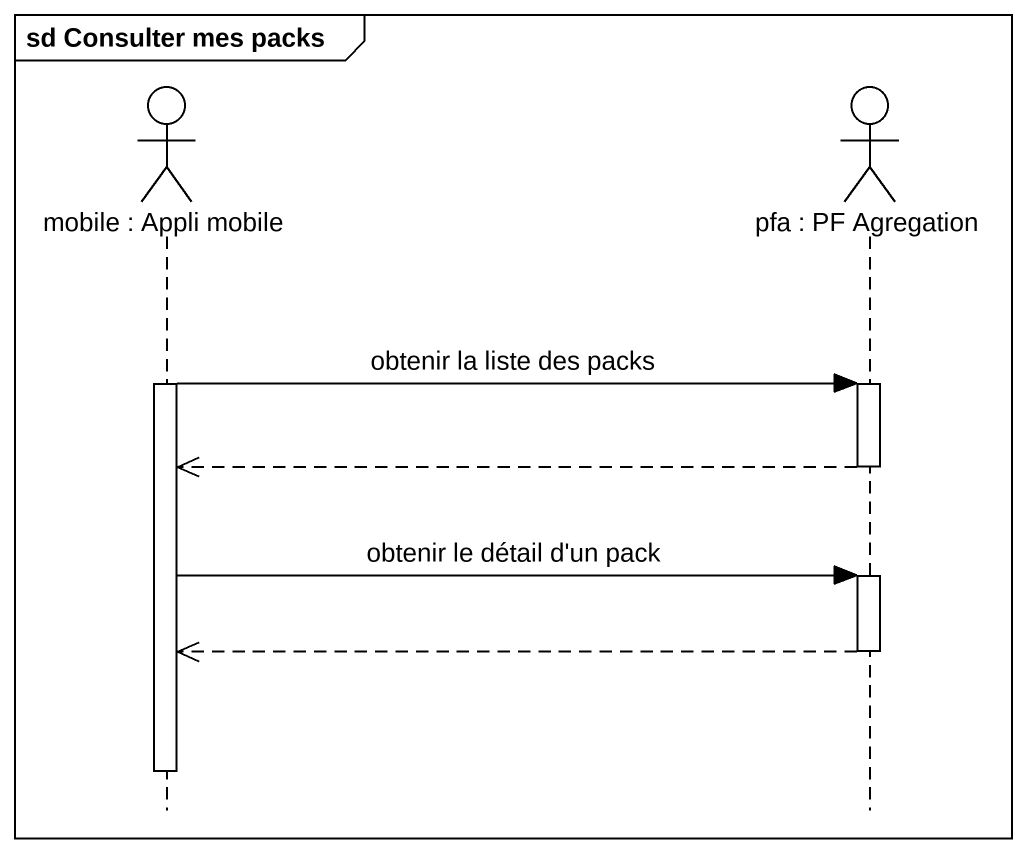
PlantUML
@startuml
mainframe sd Consulter mes packs
hide footbox
actor "mobile : Appli mobile" as mobile
actor "pfa : PF Agregation" as pfa

activate mobile
mobile -> pfa : obtenir la liste des packs
activate pfa
pfa -->> mobile
deactivate pfa
mobile -> pfa : obtenir le détail d'un pack
activate pfa
pfa -->> mobile
deactivate pfa
deactivate mobile
@enduml
